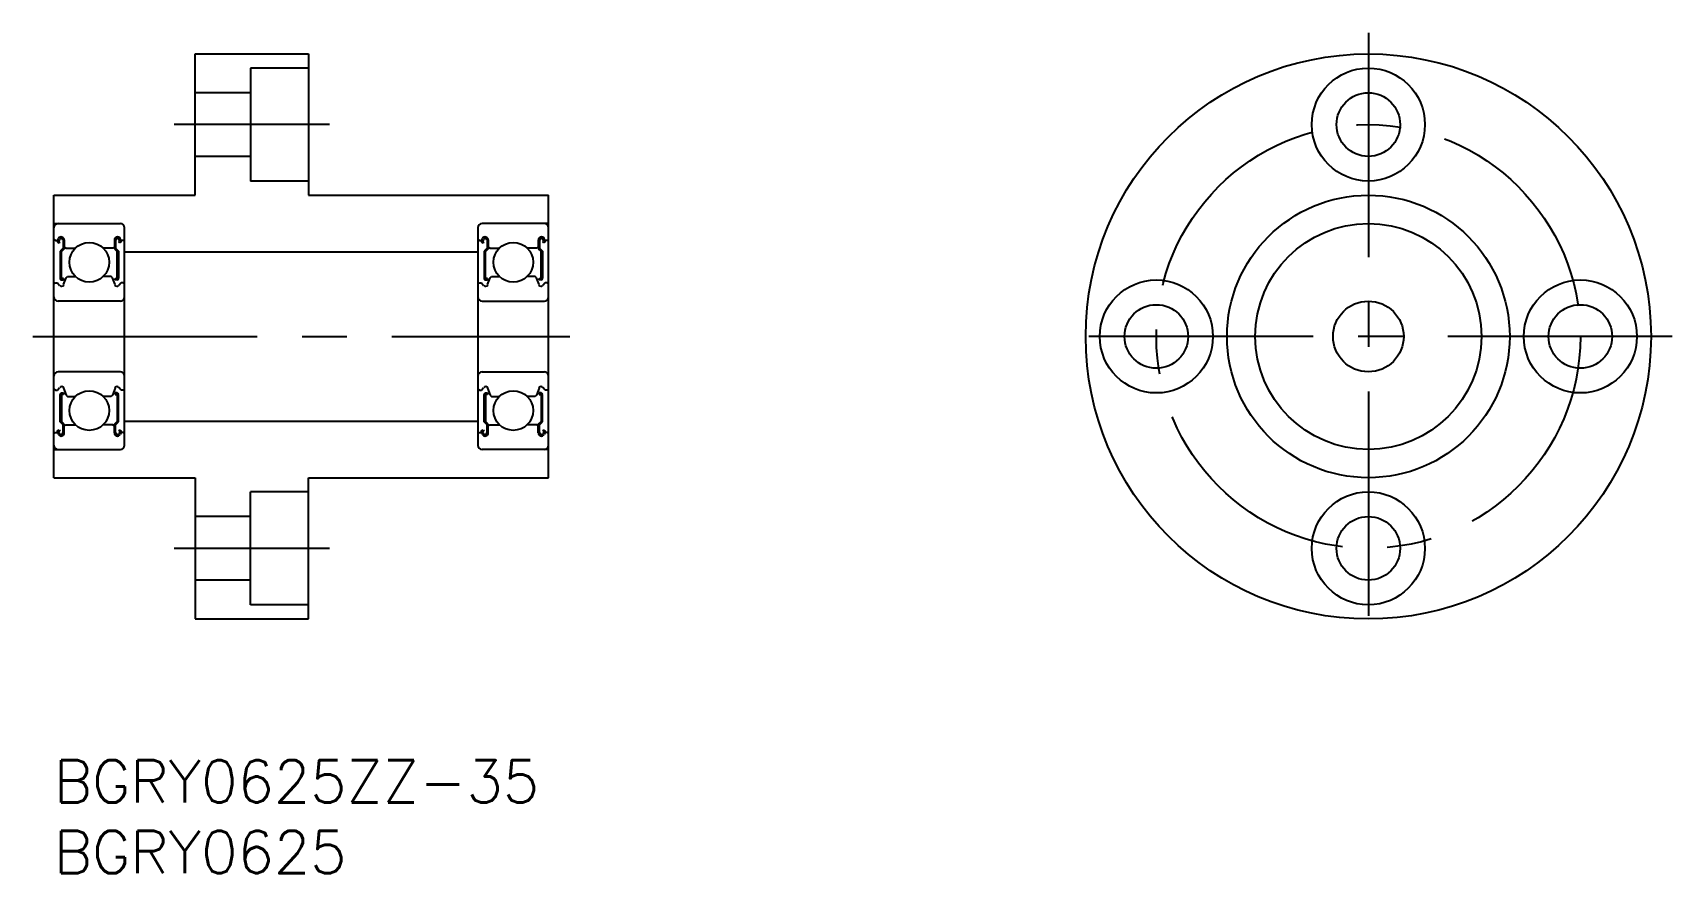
# Model space of a CAD drawing. Extents: x -1 to 114, y -8 to 52.
import ezdxf

# ---------------------------------------------------------------- set-up
doc = ezdxf.new("R2010")
doc.units = 0
doc.header["$LTSCALE"] = 0.5
doc.linetypes.add('CENTER', pattern=[50.8, 31.75, -6.35, 6.35, -6.35])
for name, color, linetype in [('MSM_CENTER', 1, 'CENTER'), ('MSM_CONTINUOUS', 7, 'CONTINUOUS'), ('MSM_PART_NUMBER', 7, 'CONTINUOUS')]:
    doc.layers.add(name, color=color, linetype=linetype)
doc.styles.get("Standard").update_dxf_attribs({"font": 'txt.shx', "height": 3, "bigfont": 'bigfont.shx'})

# ---------------------------------------------------------------- blocks, each defined once
blk = doc.blocks.new('*U2')
at = {"layer": 'MSM_PART_NUMBER'}
blk.add_text('BGRY0625ZZ-35', height=3, dxfattribs=at).set_placement((0, -3))
blk = doc.blocks.new('*U3')
at = {"layer": 'MSM_PART_NUMBER'}
blk.add_text('BGRY0625', height=3, dxfattribs=at).set_placement((0, -8))

msp = doc.modelspace()

# ---------------------------------------------------------------- linework, layer by layer
at = {"layer": 'MSM_CENTER'}
for p, q in [((93, 51.5), (93, 8.5)), ((19.5, 45), (8.5, 45)), ((-1.5, 30), (36.5, 30)), ((114.5, 30), (71.5, 30)), ((19.5, 15), (8.5, 15))]:
    msp.add_line(p, q, dxfattribs=at)
msp.add_circle((93, 30), 15, dxfattribs=at)
at = {"layer": 'MSM_CONTINUOUS'}
for p, q in [((10, 50), (18, 50)), ((10, 40), (10, 50)), ((18, 50), (18, 40)), ((13.9, 49), (13.9, 41)), ((18, 49), (13.9, 49)), ((13.9, 47.25), (10, 47.25)), ((13.9, 42.75), (10, 42.75)), ((18, 41), (13.9, 41)), ((0, 20), (0, 40)), ((0, 40), (10, 40)), ((18, 40), (35, 40)), ((35, 20), (35, 40)), ((0, 38), (4.7, 38)), ((5, 22.3), (5, 37.7)), ((30, 37.7), (30, 22.3)), ((35, 38), (30.3, 38)), ((0, 36.9), (0.1, 36.8)), ((0.1, 36.8), (0.24, 36.8)), ((0.24, 36.8), (0.32, 36.93)), ((0.28, 36.67), (0.36, 36.62)), ((0.33, 36.75), (0.41, 36.89)), ((0.41, 36.7), (0.33, 36.75)), ((0.36, 36.62), (0.41, 36.7)), ((0.64, 36.25), (0.44, 36.05)), ((0.44, 36.05), (0.44, 34.1)), ((0.73, 36.21), (0.54, 36.01)), ((0.54, 34.1), (0.54, 36.01)), ((0.64, 36.83), (0.64, 36.25)), ((0.73, 36.83), (0.73, 36.21)), ((0.73, 36.35), (0.83, 36.25)), ((0.83, 36.25), (1.52, 36.25)), ((4.17, 36.25), (3.48, 36.25)), ((4.27, 36.35), (4.17, 36.25)), ((4.27, 36.83), (4.27, 36.21)), ((4.27, 36.21), (4.46, 36.01)), ((4.36, 36.83), (4.36, 36.25)), ((4.36, 36.25), (4.56, 36.05)), ((4.46, 34.1), (4.46, 36.01)), ((4.56, 36.05), (4.56, 34.1)), ((4.67, 36.75), (4.59, 36.89)), ((4.59, 36.7), (4.67, 36.75)), ((4.64, 36.62), (4.59, 36.7)), ((4.72, 36.67), (4.64, 36.62)), ((4.76, 36.8), (4.68, 36.93)), ((4.9, 36.8), (4.76, 36.8)), ((5, 36.9), (4.9, 36.8)), ((5, 36), (30, 36)), ((30, 36.9), (30.1, 36.8)), ((30.1, 36.8), (30.24, 36.8)), ((30.24, 36.8), (30.32, 36.93)), ((30.28, 36.67), (30.36, 36.62)), ((30.33, 36.75), (30.41, 36.89)), ((30.41, 36.7), (30.33, 36.75)), ((30.36, 36.62), (30.41, 36.7)), ((30.64, 36.25), (30.44, 36.05)), ((30.44, 36.05), (30.44, 34.1)), ((30.73, 36.21), (30.54, 36.01)), ((30.54, 34.1), (30.54, 36.01)), ((30.64, 36.83), (30.64, 36.25)), ((30.73, 36.83), (30.73, 36.21)), ((30.73, 36.35), (30.83, 36.25)), ((30.83, 36.25), (31.52, 36.25)), ((34.17, 36.25), (33.48, 36.25)), ((34.27, 36.35), (34.17, 36.25)), ((34.27, 36.83), (34.27, 36.21)), ((34.27, 36.21), (34.46, 36.01)), ((34.36, 36.83), (34.36, 36.25)), ((34.36, 36.25), (34.56, 36.05)), ((34.46, 34.1), (34.46, 36.01)), ((34.56, 36.05), (34.56, 34.1)), ((34.67, 36.75), (34.59, 36.89)), ((34.59, 36.7), (34.67, 36.75)), ((34.64, 36.62), (34.59, 36.7)), ((34.72, 36.67), (34.64, 36.62)), ((34.76, 36.8), (34.68, 36.93)), ((34.9, 36.8), (34.76, 36.8)), ((35, 36.9), (34.9, 36.8)), ((0, 33.7), (0.1, 33.8)), ((0.1, 33.8), (0.24, 33.8)), ((0.24, 33.8), (0.4, 33.61)), ((0.68, 34.1), (0.54, 34.1)), ((0.54, 34), (0.68, 34)), ((0.68, 33.67), (0.86, 34.16)), ((0.68, 34), (0.68, 34.1)), ((0.86, 34.16), (0.96, 34.25)), ((0.96, 34.25), (1.52, 34.25)), ((4.04, 34.25), (3.48, 34.25)), ((4.14, 34.16), (4.04, 34.25)), ((4.32, 33.67), (4.14, 34.16)), ((4.32, 34), (4.32, 34.1)), ((4.32, 34.1), (4.46, 34.1)), ((4.46, 34), (4.32, 34)), ((4.76, 33.8), (4.6, 33.61)), ((4.9, 33.8), (4.76, 33.8)), ((5, 33.7), (4.9, 33.8)), ((30, 33.7), (30.1, 33.8)), ((30.1, 33.8), (30.24, 33.8)), ((30.24, 33.8), (30.4, 33.61)), ((30.68, 34.1), (30.54, 34.1)), ((30.54, 34), (30.68, 34)), ((30.68, 33.67), (30.86, 34.16)), ((30.68, 34), (30.68, 34.1)), ((30.86, 34.16), (30.96, 34.25)), ((30.96, 34.25), (31.52, 34.25)), ((34.04, 34.25), (33.48, 34.25)), ((34.14, 34.16), (34.04, 34.25)), ((34.32, 33.67), (34.14, 34.16)), ((34.32, 34.1), (34.46, 34.1)), ((34.32, 34), (34.32, 34.1)), ((34.46, 34), (34.32, 34)), ((34.76, 33.8), (34.6, 33.61)), ((34.9, 33.8), (34.76, 33.8)), ((35, 33.7), (34.9, 33.8)), ((4.7, 32.5), (0.3, 32.5)), ((30.3, 32.5), (34.7, 32.5)), ((4.7, 27.5), (0.3, 27.5)), ((30.3, 27.5), (34.7, 27.5)), ((0, 26.3), (0.1, 26.2)), ((0.1, 26.2), (0.24, 26.2)), ((0.24, 26.2), (0.4, 26.39)), ((0.44, 23.95), (0.44, 25.9)), ((0.54, 26), (0.68, 26)), ((0.54, 25.9), (0.54, 23.99)), ((0.68, 25.9), (0.54, 25.9)), ((0.68, 26.33), (0.86, 25.84)), ((0.68, 26), (0.68, 25.9)), ((0.86, 25.84), (0.96, 25.75)), ((0.96, 25.75), (1.52, 25.75)), ((4.04, 25.75), (3.48, 25.75)), ((4.14, 25.84), (4.04, 25.75)), ((4.32, 26.33), (4.14, 25.84)), ((4.32, 26), (4.32, 25.9)), ((4.46, 26), (4.32, 26)), ((4.32, 25.9), (4.46, 25.9)), ((4.46, 25.9), (4.46, 23.99)), ((4.56, 23.95), (4.56, 25.9)), ((4.76, 26.2), (4.6, 26.39)), ((4.9, 26.2), (4.76, 26.2)), ((5, 26.3), (4.9, 26.2)), ((30, 26.3), (30.1, 26.2)), ((30.1, 26.2), (30.24, 26.2)), ((30.24, 26.2), (30.4, 26.39)), ((30.44, 23.95), (30.44, 25.9)), ((30.54, 26), (30.68, 26)), ((30.54, 25.9), (30.54, 23.99)), ((30.68, 25.9), (30.54, 25.9)), ((30.68, 26.33), (30.86, 25.84)), ((30.68, 26), (30.68, 25.9)), ((30.86, 25.84), (30.96, 25.75)), ((30.96, 25.75), (31.52, 25.75)), ((34.04, 25.75), (33.48, 25.75)), ((34.14, 25.84), (34.04, 25.75)), ((34.32, 26.33), (34.14, 25.84)), ((34.32, 26), (34.32, 25.9)), ((34.46, 26), (34.32, 26)), ((34.32, 25.9), (34.46, 25.9)), ((34.46, 25.9), (34.46, 23.99)), ((34.56, 23.95), (34.56, 25.9)), ((34.76, 26.2), (34.6, 26.39)), ((34.9, 26.2), (34.76, 26.2)), ((35, 26.3), (34.9, 26.2)), ((0, 23.1), (0.1, 23.2)), ((0.1, 23.2), (0.24, 23.2)), ((0.24, 23.2), (0.32, 23.07)), ((0.28, 23.33), (0.36, 23.38)), ((0.41, 23.3), (0.33, 23.25)), ((0.33, 23.25), (0.41, 23.11)), ((0.36, 23.38), (0.41, 23.3)), ((0.64, 23.75), (0.44, 23.95)), ((0.73, 23.79), (0.54, 23.99)), ((0.64, 23.17), (0.64, 23.75)), ((0.73, 23.17), (0.73, 23.79)), ((0.73, 23.65), (0.83, 23.75)), ((0.83, 23.75), (1.52, 23.75)), ((4.17, 23.75), (3.48, 23.75)), ((4.27, 23.65), (4.17, 23.75)), ((4.27, 23.79), (4.46, 23.99)), ((4.27, 23.17), (4.27, 23.79)), ((4.36, 23.75), (4.56, 23.95)), ((4.36, 23.17), (4.36, 23.75)), ((4.64, 23.38), (4.59, 23.3)), ((4.59, 23.3), (4.67, 23.25)), ((4.67, 23.25), (4.59, 23.11)), ((4.72, 23.33), (4.64, 23.38)), ((4.76, 23.2), (4.68, 23.07)), ((4.9, 23.2), (4.76, 23.2)), ((5, 23.1), (4.9, 23.2)), ((5, 24), (30, 24)), ((30, 23.1), (30.1, 23.2)), ((30.1, 23.2), (30.24, 23.2)), ((30.24, 23.2), (30.32, 23.07)), ((30.28, 23.33), (30.36, 23.38)), ((30.41, 23.3), (30.33, 23.25)), ((30.33, 23.25), (30.41, 23.11)), ((30.36, 23.38), (30.41, 23.3)), ((30.64, 23.75), (30.44, 23.95)), ((30.73, 23.79), (30.54, 23.99)), ((30.64, 23.17), (30.64, 23.75)), ((30.73, 23.17), (30.73, 23.79)), ((30.73, 23.65), (30.83, 23.75)), ((30.83, 23.75), (31.52, 23.75)), ((34.17, 23.75), (33.48, 23.75)), ((34.27, 23.65), (34.17, 23.75)), ((34.27, 23.79), (34.46, 23.99)), ((34.27, 23.17), (34.27, 23.79)), ((34.36, 23.75), (34.56, 23.95)), ((34.36, 23.17), (34.36, 23.75)), ((34.64, 23.38), (34.59, 23.3)), ((34.59, 23.3), (34.67, 23.25)), ((34.67, 23.25), (34.59, 23.11)), ((34.72, 23.33), (34.64, 23.38)), ((34.76, 23.2), (34.68, 23.07)), ((34.9, 23.2), (34.76, 23.2)), ((35, 23.1), (34.9, 23.2)), ((0, 22), (4.7, 22)), ((35, 22), (30.3, 22)), ((0, 20), (10, 20)), ((10, 20), (10, 10)), ((18, 20), (35, 20)), ((18, 10), (18, 20)), ((13.9, 11), (13.9, 19)), ((18, 19), (13.9, 19)), ((13.9, 17.25), (10, 17.25)), ((13.9, 12.75), (10, 12.75)), ((18, 11), (13.9, 11)), ((10, 10), (18, 10))]:
    msp.add_line(p, q, dxfattribs=at)
for centre, radius in [((93, 30), 20), ((93, 45), 4), ((93, 45), 2.25), ((93, 30), 10), ((93, 30), 8), ((2.5, 35.25), 1.4), ((32.5, 35.25), 1.4), ((78, 30), 4), ((108, 30), 4), ((93, 30), 2.5), ((78, 30), 2.25), ((108, 30), 2.25), ((2.5, 24.75), 1.4), ((32.5, 24.75), 1.4), ((93, 15), 4), ((93, 15), 2.25)]:
    msp.add_circle(centre, radius, dxfattribs=at)
for centre, radius, start, end in [((0.3, 37.7), 0.3, 90, 180), ((4.7, 37.7), 0.3, 0, 90), ((30.3, 37.7), 0.3, 90, 180), ((34.7, 37.7), 0.3, 0, 90), ((0.33, 36.75), 0.0978, 150.0138, 239.9963), ((0.51, 36.83), 0.219, 0, 150.0003), ((0.51, 36.83), 0.121, 0, 150.0001), ((4.49, 36.83), 0.219, 29.9997, 180), ((4.49, 36.83), 0.121, 29.9999, 180), ((4.67, 36.75), 0.0978, 300.0037, 29.9862), ((30.33, 36.75), 0.0978, 150.0138, 239.9963), ((30.51, 36.83), 0.219, 0, 150.0003), ((30.51, 36.83), 0.121, 0, 150.0001), ((34.49, 36.83), 0.219, 29.9997, 180), ((34.49, 36.83), 0.121, 29.9999, 180), ((34.67, 36.75), 0.0978, 300.0037, 29.9862), ((0.53, 33.71), 0.164, 220.0001, 343.1529), ((0.54, 34.1), 0.0978, 180.0001, 270), ((4.47, 33.71), 0.164, 196.8471, 319.9999), ((4.46, 34.1), 0.0978, 270, 359.9999), ((30.53, 33.71), 0.164, 220.0001, 343.1529), ((30.54, 34.1), 0.0978, 180.0001, 270), ((34.47, 33.71), 0.164, 196.8471, 319.9999), ((34.46, 34.1), 0.0978, 270, 359.9999), ((0.3, 32.8), 0.3, 180, 270), ((4.7, 32.8), 0.3, 270, 0), ((30.3, 32.8), 0.3, 180, 270), ((34.7, 32.8), 0.3, 270, 0), ((0.3, 27.2), 0.3, 90, 180), ((4.7, 27.2), 0.3, 0, 90), ((30.3, 27.2), 0.3, 90, 180), ((34.7, 27.2), 0.3, 0, 90), ((0.53, 26.29), 0.164, 16.8471, 139.9999), ((0.54, 25.9), 0.0978, 90, 179.9999), ((4.47, 26.29), 0.164, 40.0001, 163.1529), ((4.46, 25.9), 0.0978, 0.0001, 90), ((30.53, 26.29), 0.164, 16.8471, 139.9999), ((30.54, 25.9), 0.0978, 90, 179.9999), ((34.47, 26.29), 0.164, 40.0001, 163.1529), ((34.46, 25.9), 0.0978, 0.0001, 90), ((0.33, 23.25), 0.0978, 120.0037, 209.9862), ((4.67, 23.25), 0.0978, 330.0138, 59.9963), ((30.33, 23.25), 0.0978, 120.0037, 209.9862), ((34.67, 23.25), 0.0978, 330.0138, 59.9963), ((0.3, 22.3), 0.3, 180, 270), ((0.51, 23.17), 0.219, 209.9997, 0), ((0.51, 23.17), 0.121, 209.9999, 0), ((4.49, 23.17), 0.219, 180, 330.0003), ((4.49, 23.17), 0.121, 180, 330.0001), ((4.7, 22.3), 0.3, 270, 0), ((30.3, 22.3), 0.3, 180, 270), ((30.51, 23.17), 0.219, 209.9997, 0), ((30.51, 23.17), 0.121, 209.9999, 0), ((34.49, 23.17), 0.219, 180, 330.0003), ((34.49, 23.17), 0.121, 180, 330.0001), ((34.7, 22.3), 0.3, 270, 0)]:
    msp.add_arc(centre, radius, start, end, dxfattribs=at)

# ---------------------------------------------------------------- block references
for name in ['*U2', '*U3']:
    msp.add_blockref(name, (0, 0), dxfattribs=at)

doc.saveas('drawing.dxf')
